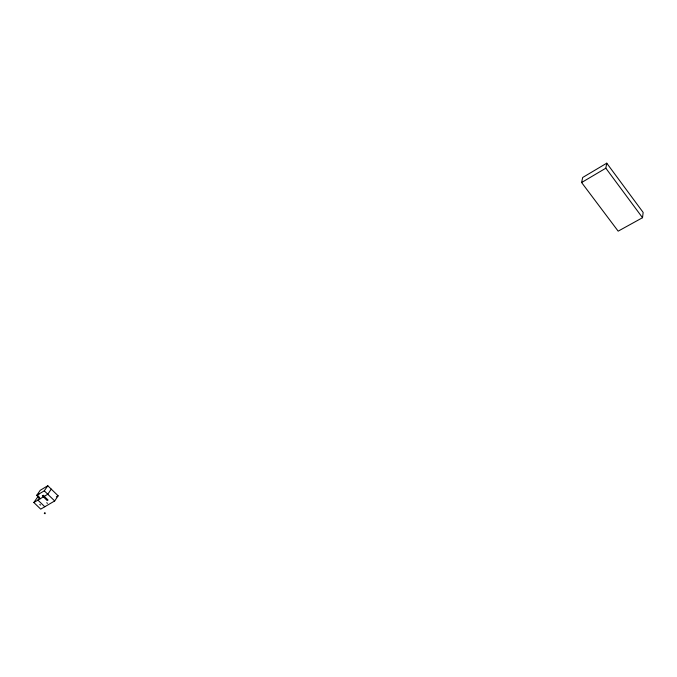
<?xml version="1.0" encoding="UTF-8"?>
<svg xmlns="http://www.w3.org/2000/svg" width="677" height="677" viewBox="0 0 677 677"><rect width="100%" height="100%" fill="white"/><g stroke="black" fill="none" stroke-linecap="round" stroke-linejoin="round"><path stroke-width="1.02" d="M46.696 502.766L47.5 503.299M642.515 217.715L643.15 212.426L606.753 163.182L582.685 177.484L581.602 182.528L618.169 231.153L642.515 217.715L605.839 168.184L606.753 163.182M39.757 504.517L40.569 505.042M38.995 496.469L37.37 497.434L33.85 502.52L40.713 509.138L54.685 500.955L58.129 495.826L47.788 485.747L40.222 490.3L36.693 495.378L40.18 498.754L47.771 494.244L51.266 489.132M36.693 495.378L44.276 490.842L47.788 485.747M39.664 497.561L37.912 500.108L33.85 502.52M37.455 496.114L39.004 493.88M40.18 498.754L37.912 500.108L44.784 506.751M581.602 182.528L605.839 168.184M56.335 496.884L58.129 495.826M44.276 490.842L54.685 500.955M44.343 513.276C45.664 514.918 45.384 511.457 44.352 513.208M43.176 495.302L42.312 495.818L47.178 500.531L48.05 500.024L43.176 495.302"/></g></svg>
